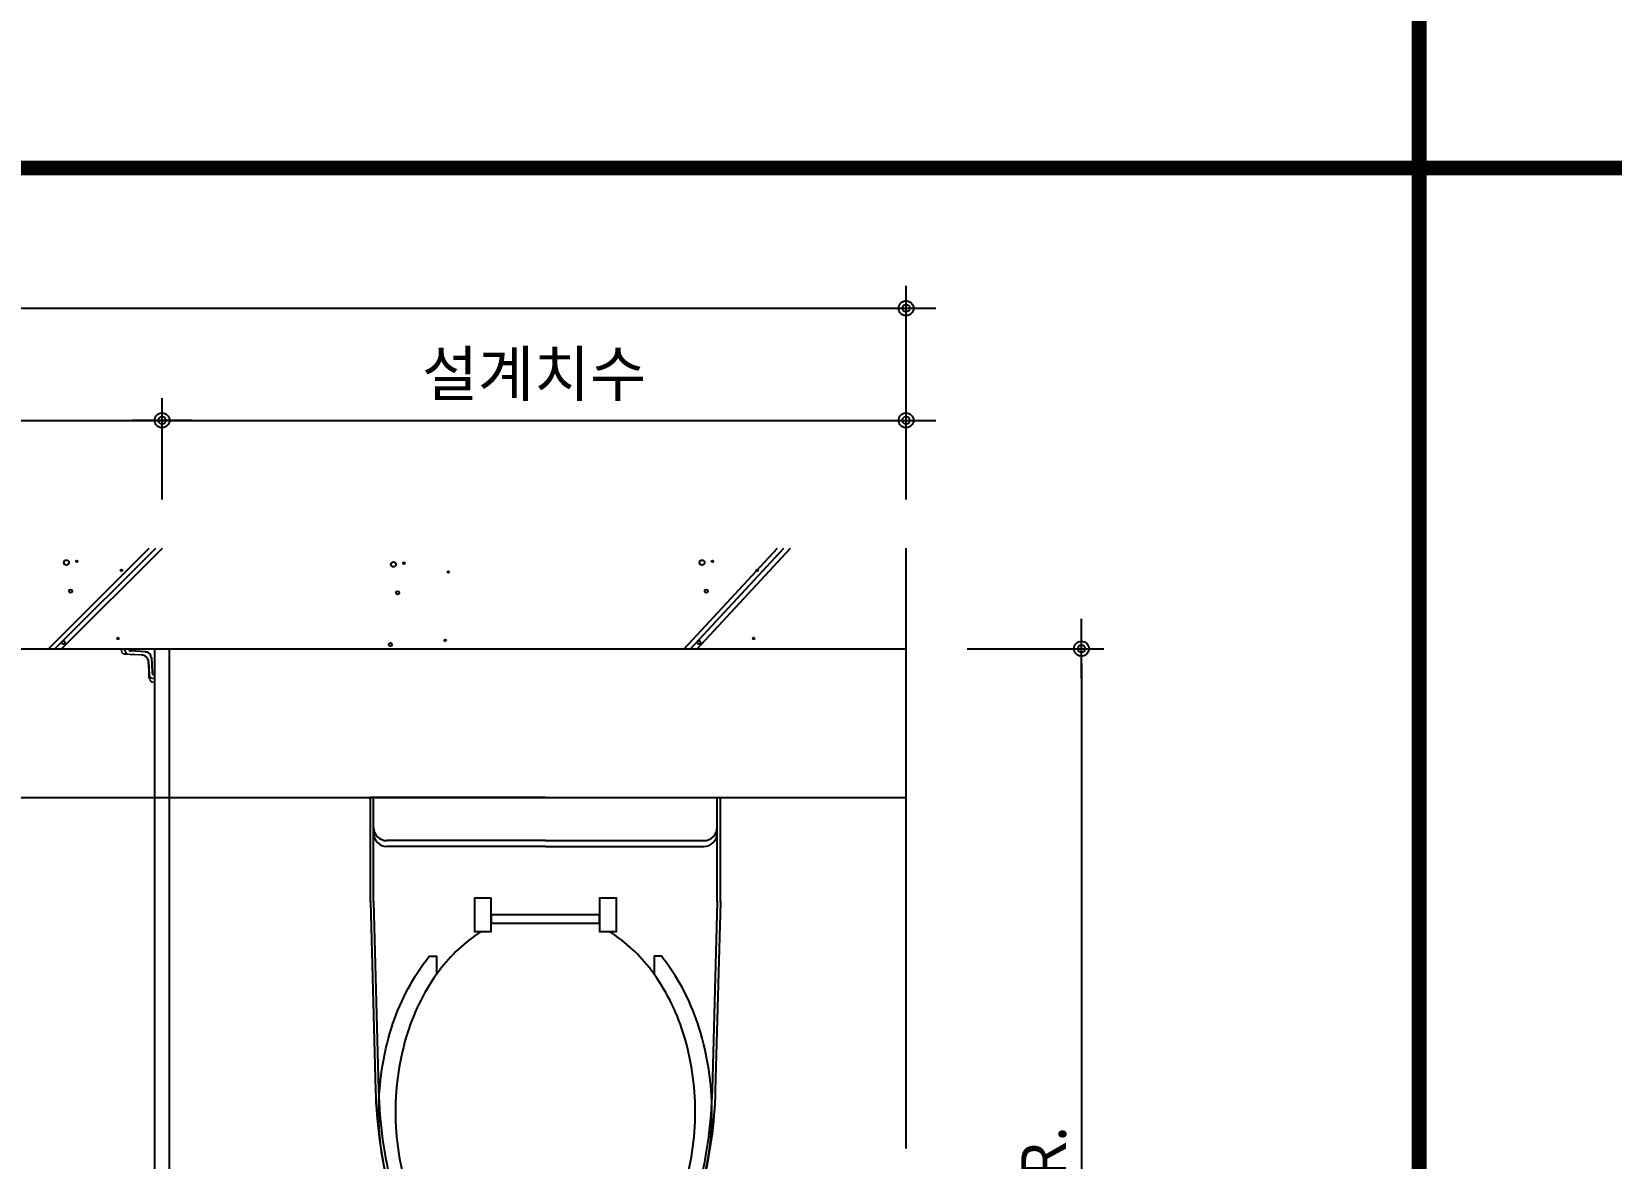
# Model space of a CAD drawing. Extents: x -256 to 8104, y -176 to 5714.
# Drawn here: x 3633 to 4694, y 3359 to 4116 of the extents above; entities that cross this region are included whole.
import ezdxf

# ---------------------------------------------------------------- set-up
doc = ezdxf.new("R2010")
doc.units = 0
doc.header["$LTSCALE"] = 30
doc.layers.get('0').update_dxf_attribs({"linetype": 'CONTINUOUS'})
doc.layers.get('DEFPOINTS').update_dxf_attribs({"linetype": 'CONTINUOUS'})
for name, color, linetype in [('0_toilet', 6, 'CONTINUOUS'), ('DIM', 7, 'CONTINUOUS'), ('HAT', 8, 'CONTINUOUS'), ('경첩', 4, 'CONTINUOUS'), ('부자재', 4, 'CONTINUOUS'), ('해치', 8, 'CONTINUOUS')]:
    doc.layers.add(name, color=color, linetype=linetype)
doc.styles.add('돋움', font='malgun.ttf')
doc.dimstyles.new('10', dxfattribs={"dimscale": 10, "dimtxt": 3, "dimasz": 1, "dimexe": 1.5, "dimexo": 2, "dimgap": 1, "dimtad": 1, "dimdec": 0, "dimlunit": 6, "dimtxsty": '돋움', "dimblk": 'DIMDOT', "dimcen": -1, "dimdle": 1.5, "dimclrt": 3, "dimazin": 3, "dimtfac": 1, "dimtdec": 0, "dimtix": 1, "dimtmove": 2, "dimatfit": 3, "dimldrblk": 'DIMDOT', "dimarcsym": 0})

# ---------------------------------------------------------------- blocks, each defined once
blk = doc.blocks.new('DIMDOT')
at = {"linetype": 'Continuous'}
blk.add_line((-2, 0), (2, 0), dxfattribs=at)
for radius in [0.5, 0.25]:
    blk.add_circle((0, 0), radius, dxfattribs=at)
blk = doc.blocks.new('*D1074')
at = {"layer": 'DEFPOINTS', "color": 0}
for p in [(188967.5, 2137.4), (188967.5, 1412.4), (189064.4, 1412.4)]:
    blk.add_point(p, dxfattribs=at)
at = {"layer": 'DIM', "color": 0, "lineweight": -2, "ltscale": 10}
for p, q in [((188987.5, 2137.4), (189079.4, 2137.4)), ((189064.4, 2127.4), (189064.4, 1422.4)), ((188987.5, 1412.4), (189079.4, 1412.4))]:
    blk.add_line(p, q, dxfattribs=at)
at = {"layer": 'DIM', "color": 0, "lineweight": -2, "xscale": 10, "yscale": 10, "zscale": 10}
for p, rotation in [((189064.4, 2137.4), 90), ((189064.4, 1412.4), 270)]:
    blk.add_blockref('DIMDOT', p, dxfattribs=dict(at, rotation=rotation))
at = {"layer": 'DIM', "color": 3, "insert": (189039.2, 1774.9), "char_height": 30, "attachment_point": 5, "rotation": 90, "style": '돋움'}
blk.add_mtext('VAR.', dxfattribs=at)
blk = doc.blocks.new('*D1075')
at = {"layer": 'DEFPOINTS', "color": 0}
for p in [(188946.5, 2290.9), (188446.5, 2217.8), (188946.5, 2217.8)]:
    blk.add_point(p, dxfattribs=at)
at = {"layer": 'DIM', "color": 0, "lineweight": -2, "ltscale": 10}
for p, q in [((188446.5, 2237.8), (188446.5, 2305.9)), ((188946.5, 2237.8), (188946.5, 2305.9)), ((188456.5, 2290.9), (188936.5, 2290.9))]:
    blk.add_line(p, q, dxfattribs=at)
at = {"layer": 'DIM', "color": 0, "lineweight": -2, "xscale": 10, "yscale": 10, "zscale": 10, "rotation": 180}
blk.add_blockref('DIMDOT', (188446.5, 2290.9), dxfattribs=at)
at = {"layer": 'DIM', "color": 0, "lineweight": -2, "xscale": 10, "yscale": 10, "zscale": 10}
blk.add_blockref('DIMDOT', (188946.5, 2290.9), dxfattribs=at)
at = {"layer": 'DIM', "color": 3, "insert": (188696.5, 2320.6), "char_height": 30, "attachment_point": 5, "style": '돋움'}
blk.add_mtext('설계치수', dxfattribs=at)
blk = doc.blocks.new('*D1076')
at = {"layer": 'DEFPOINTS', "color": 0}
for p in [(188946.5, 2366.3), (187446.5, 2217.8), (188946.5, 2217.8)]:
    blk.add_point(p, dxfattribs=at)
at = {"layer": 'DIM', "color": 0, "lineweight": -2, "ltscale": 10}
for p, q in [((187446.5, 2237.8), (187446.5, 2381.3)), ((188946.5, 2237.8), (188946.5, 2381.3)), ((187456.5, 2366.3), (188936.5, 2366.3))]:
    blk.add_line(p, q, dxfattribs=at)
at = {"layer": 'DIM', "color": 0, "lineweight": -2, "xscale": 10, "yscale": 10, "zscale": 10, "rotation": 180}
blk.add_blockref('DIMDOT', (187446.5, 2366.3), dxfattribs=at)
at = {"layer": 'DIM', "color": 0, "lineweight": -2, "xscale": 10, "yscale": 10, "zscale": 10}
blk.add_blockref('DIMDOT', (188946.5, 2366.3), dxfattribs=at)
at = {"layer": 'DIM', "color": 3, "insert": (188196.5, 2395.9), "char_height": 30, "attachment_point": 5, "style": '돋움'}
blk.add_mtext('설계치수', dxfattribs=at)
blk = doc.blocks.new('*D1077')
at = {"layer": 'DEFPOINTS', "color": 0}
for p in [(188446.5, 2290.9), (187946.5, 2217.8), (188446.5, 2217.8)]:
    blk.add_point(p, dxfattribs=at)
at = {"layer": 'DIM', "color": 0, "lineweight": -2, "ltscale": 10}
for p, q in [((187946.5, 2237.8), (187946.5, 2305.9)), ((188446.5, 2237.8), (188446.5, 2305.9)), ((187956.5, 2290.9), (188436.5, 2290.9))]:
    blk.add_line(p, q, dxfattribs=at)
at = {"layer": 'DIM', "color": 0, "lineweight": -2, "xscale": 10, "yscale": 10, "zscale": 10, "rotation": 180}
blk.add_blockref('DIMDOT', (187946.5, 2290.9), dxfattribs=at)
at = {"layer": 'DIM', "color": 0, "lineweight": -2, "xscale": 10, "yscale": 10, "zscale": 10}
blk.add_blockref('DIMDOT', (188446.5, 2290.9), dxfattribs=at)
at = {"layer": 'DIM', "color": 3, "insert": (188196.5, 2320.6), "char_height": 30, "attachment_point": 5, "style": '돋움'}
blk.add_mtext('설계치수', dxfattribs=at)
blk = doc.blocks.new('A$C10E41893')
at = {"layer": '부자재'}
for p, q in [((6.5, 0), (6.5, 196)), ((123.3, 196), (6.5, 196)), ((123.3, 192.5), (6.5, 192.5)), ((54.8, 0), (54.8, 177.5)), ((61.4, 0), (61.4, 177.5)), ((6.5, 0), (6.5, -196)), ((54.8, 0), (54.8, -177.5)), ((61.4, 0), (61.4, -177.5)), ((123.3, -192.5), (6.5, -192.5)), ((123.3, -196), (6.5, -196))]:
    blk.add_line(p, q, dxfattribs=at)
for points in [[(122.7, 196, -0.012538), (123.3, 196), (334.6, 190.3, -0.055395), (444.7, 175.1, -0.154276), (576.9, 93.3, -0.179504), (611.5, 0, -0.179504)], [(122.8, 192.5, -0.012538), (123.2, 192.5), (334.5, 186.8, -0.055395), (443.8, 171.7, -0.154276), (574.3, 91, -0.179504), (608, 0, -0.179504)], [(572, 51.4), (588.8, 51.4), (588.8, 59.6, 0.021185), (583.3, 70.7, 0.106084), (528.4, 133.7, 0.085733), (452.6, 172.4, 0.075373), (358.7, 186.6, 0.075373), (264.8, 172.4, 0.085733), (189, 133.7, 0.007337), (184.4, 130.1), (184.4, 122), (204.7, 122)], [(156.7, -72, 0.089162), (200.2, -118.7, 0.085733), (270.3, -154.5, 0.075373), (358.7, -167.9, 0.075373), (447.1, -154.5, 0.085733), (517.2, -118.7, 0.106084), (567, -61.6, 0.126931), (582.8, 0, 0.126931), (567, 61.6, 0.106084), (517.2, 118.7, 0.085733), (447.1, 154.5, 0.075373), (358.7, 167.9, 0.075373), (270.3, 154.5, 0.085733), (200.2, 118.7, 0.089162), (156.7, 72)], [(588.8, -51.4, 0.090214), (598.2, 0, 0.090214), (588.8, 51.4, 0.106084)], [(122.7, -196, 0.012538), (123.3, -196), (334.6, -190.3, 0.055395), (444.7, -175.1, 0.154276), (576.9, -93.3, 0.179504), (611.5, 0, 0.179504)], [(122.8, -192.5, 0.012538), (123.2, -192.5), (334.5, -186.8, 0.055395), (443.8, -171.7, 0.154276), (574.3, -91, 0.179504), (608, 0, 0.179504)], [(572, -51.4), (588.8, -51.4), (588.8, -59.6, -0.021185), (583.3, -70.7, -0.106084), (528.4, -133.7, -0.085733), (452.6, -172.4, -0.075373), (358.7, -186.6, -0.075373), (264.8, -172.4, -0.085733), (189, -133.7, -0.007337), (184.4, -130.1), (184.4, -122), (204.7, -122)]]:
    blk.add_lwpolyline(points, format="xyb", dxfattribs=at)
blk.add_lwpolyline([(138, -60.8), (119.3, -60.8), (119.3, -79.5), (156.7, -79.5), (156.7, -60.8), (138, -60.8), (147.3, -60.8), (147.3, 60.8), (138, 60.8), (156.7, 60.8), (156.7, 79.5), (119.3, 79.5), (119.3, 60.8), (138, 60.8), (138, -60.8), (119.3, -60.8)], dxfattribs=at)
for centre, start, end in [((39.8, 177.5), 0, 90), ((46.4, 177.5), 0, 90), ((39.8, -177.5), 270, 0), ((46.4, -177.5), 270, 0)]:
    blk.add_arc(centre, 15, start, end, dxfattribs=at)
blk = doc.blocks.new('EDGE_39', base_point=(184726.3, -1563.7))
for p, q in [((188946.5, 1801.5), (188946.5, 2205.1)), ((187446.5, 2137.4), (188946.5, 2137.4)), ((187446.5, 2037.4), (188946.5, 2037.4))]:
    blk.add_line(p, q)
at = {"color": 4}
for p, q in [((188435.2, 2135.3), (188425.5, 2135.9)), ((188435.2, 2135.3), (188435.9, 2135.3)), ((188439.3, 2131.4), (188439.8, 2121.4))]:
    blk.add_line(p, q, dxfattribs=at)
at = {"color": 8, "const_width": 10}
for points in [[(189291.4, 1205.6), (189291.4, 3974.7)], [(187210.4, 2460.5), (190558.3, 2460.5)]]:
    blk.add_lwpolyline(points, dxfattribs=at)
at = {"color": 4}
for centre, radius, start, end in [((188425.6, 2137.5), 1.61, 184.0227, 266.85), ((188435.6, 2131.6), 3.66, 356.6481, 86.2207), ((188441.4, 2121.6), 1.65, 186.1664, 269.5984)]:
    blk.add_arc(centre, radius, start, end, dxfattribs=at)
at = {"layer": '0_toilet'}
for p, q in [((188441.5, 2137.4), (188441.5, 1412.4)), ((188451.6, 1412.4), (188451.6, 2137.4))]:
    blk.add_line(p, q, dxfattribs=at)
at = {"layer": '경첩', "color": 4, "linetype": 'Continuous', "lineweight": 15}
for p, q in [((188419, 2136.2), (188419, 2137.4)), ((188419, 2137.4), (188419.2, 2137.4)), ((188419.2, 2136.2), (188419, 2136.2)), ((188419.2, 2137.4), (188419.2, 2136.2)), ((188419.2, 2137.4), (188421.4, 2137.4)), ((188421.2, 2134.1), (188422.7, 2134.1)), ((188421.4, 2137.4), (188421.4, 2136.1)), ((188421.4, 2136.1), (188421.5, 2136.1)), ((188421.5, 2136.1), (188421.5, 2137.4)), ((188421.5, 2137.4), (188421.7, 2137.4)), ((188421.5, 2136.1), (188421.7, 2136.1)), ((188421.7, 2137.4), (188421.7, 2136.1)), ((188440, 2137.4), (188421.7, 2137.4)), ((188441.5, 2117.6), (188441.5, 2135.9)), ((188423.7, 2133.8), (188421.2, 2133.9)), ((188421.7, 2133.7), (188421.9, 2133.9)), ((188421.7, 2133.7), (188421.8, 2133.6)), ((188425, 2133.5), (188421.8, 2133.6)), ((188423.7, 2134), (188432.7, 2133.6)), ((188432.7, 2133.3), (188423.7, 2133.8)), ((188425, 2133.5), (188425.2, 2133.7)), ((188425.7, 2133.4), (188425.9, 2133.7)), ((188426, 2133.4), (188426.3, 2133.6)), ((188426.7, 2133.4), (188426.9, 2133.6)), ((188429.4, 2133.3), (188426.7, 2133.4)), ((188429.4, 2133.3), (188429.6, 2133.5)), ((188430.1, 2133.2), (188430.3, 2133.5)), ((188430.4, 2133.2), (188430.6, 2133.4)), ((188431.1, 2133.2), (188431.3, 2133.4)), ((188432.4, 2133.1), (188431.1, 2133.2)), ((188432.4, 2133.1), (188432.7, 2133.3)), ((188432.7, 2133.1), (188432.4, 2133.1)), ((188433.7, 2132.9), (188433.9, 2133.1)), ((188434.2, 2132.8), (188434.4, 2133)), ((188434.5, 2132.7), (188434.6, 2132.8)), ((188434.9, 2132.4), (188435.1, 2132.6)), ((188435.1, 2132.3), (188435.3, 2132.5)), ((188436.2, 2131.2), (188436.4, 2131.4)), ((188436.4, 2131), (188436.5, 2131.2)), ((188436.6, 2130.6), (188436.8, 2130.8)), ((188436.8, 2130.4), (188436.9, 2130.5)), ((188436.9, 2130), (188437.1, 2130.2)), ((188437.3, 2129.6), (188437.1, 2129.4)), ((188437.1, 2129.4), (188437.3, 2129.6)), ((188437.1, 2129.1), (188437.4, 2129.3)), ((188437.2, 2128.8), (188437.4, 2129.1)), ((188437.2, 2127.9), (188437.2, 2128.6)), ((188437.2, 2127.9), (188437.5, 2128.2)), ((188437.2, 2127.8), (188437.5, 2128.1)), ((188437.2, 2127.8), (188437.2, 2127.9)), ((188437.2, 2127.5), (188437.2, 2127.8)), ((188437.2, 2127.5), (188437.5, 2127.7)), ((188437.2, 2127.4), (188437.5, 2127.6)), ((188437.2, 2127.4), (188437.2, 2127.5)), ((188437.3, 2126.5), (188437.2, 2127.4)), ((188437.3, 2126.5), (188437.5, 2126.7)), ((188437.3, 2126.2), (188437.5, 2126.5)), ((188437.3, 2125.8), (188437.3, 2126.2)), ((188437.3, 2125.8), (188437.6, 2126)), ((188437.3, 2125.8), (188437.6, 2126)), ((188437.5, 2122.9), (188437.3, 2125.8)), ((188437.9, 2119.6), (188437.4, 2128.6)), ((188437.7, 2128.6), (188438.1, 2119.6)), ((188437.5, 2122.9), (188437.7, 2123.2)), ((188437.5, 2122.6), (188437.7, 2122.8)), ((188437.5, 2121.9), (188437.5, 2122.6)), ((188437.5, 2121.9), (188437.7, 2122.2)), ((188437.5, 2121.6), (188437.8, 2121.8)), ((188437.6, 2120.9), (188437.8, 2121.1)), ((188437.7, 2118.2), (188437.6, 2120.9)), ((188437.7, 2118.2), (188437.9, 2118.4)), ((188437.8, 2117.6), (188437.9, 2117.8)), ((188438, 2117.1), (188437.9, 2119.6)), ((188438.2, 2118.6), (188438.2, 2117.1)), ((188440.2, 2117.6), (188441.5, 2117.6)), ((188440.2, 2117.4), (188440.2, 2117.6)), ((188440.2, 2117.4), (188440.2, 2117.3)), ((188441.5, 2117.4), (188440.2, 2117.4)), ((188440.2, 2117.3), (188441.5, 2117.3)), ((188440.3, 2115.1), (188441.5, 2115.1)), ((188440.3, 2115.1), (188440.3, 2114.9)), ((188441.5, 2114.9), (188440.3, 2114.9)), ((188441.5, 2117.6), (188441.5, 2117.4)), ((188441.5, 2117.3), (188441.5, 2115.1)), ((188441.5, 2115.1), (188441.5, 2114.9))]:
    blk.add_line(p, q, dxfattribs=at)
at = {"layer": '경첩', "color": 4, "linetype": 'Continuous', "lineweight": 15, "flags": 128}
for points in [[(188421.2, 2134.1), (188421.2, 2134.1), (188421.2, 2134), (188421.2, 2134), (188421.2, 2134), (188421.2, 2133.9), (188421.2, 2133.9), (188421.2, 2133.9), (188421.2, 2133.9)], [(188423.7, 2133.8), (188423.7, 2133.8), (188423.7, 2133.8), (188423.7, 2133.8), (188423.7, 2133.8), (188423.7, 2133.9), (188423.7, 2133.9), (188423.7, 2134), (188423.7, 2134)], [(188425.7, 2133.4), (188425.7, 2133.4), (188425.6, 2133.4), (188425.6, 2133.4), (188425.5, 2133.4), (188425.4, 2133.4), (188425.3, 2133.4), (188425.1, 2133.5), (188425, 2133.5)], [(188426.7, 2133.4), (188426.6, 2133.4), (188426.5, 2133.4), (188426.4, 2133.4), (188426.3, 2133.4), (188426.2, 2133.4), (188426.1, 2133.4), (188426.1, 2133.4), (188426, 2133.4), (188426, 2133.4)], [(188430.1, 2133.2), (188430.1, 2133.2), (188430, 2133.2), (188430, 2133.2), (188429.9, 2133.2), (188429.8, 2133.2), (188429.6, 2133.2), (188429.5, 2133.2), (188429.4, 2133.3)], [(188431.1, 2133.2), (188430.9, 2133.2), (188430.8, 2133.2), (188430.7, 2133.2), (188430.6, 2133.2), (188430.5, 2133.2), (188430.5, 2133.2), (188430.4, 2133.2), (188430.4, 2133.2)], [(188432.7, 2133.3), (188432.7, 2133.4), (188432.7, 2133.4), (188432.7, 2133.4), (188432.7, 2133.4), (188432.7, 2133.5), (188432.7, 2133.5), (188432.7, 2133.5), (188432.7, 2133.6)], [(188437.1, 2129.4), (188437.1, 2129.4), (188437.1, 2129.4)], [(188437.2, 2128.8), (188437.2, 2129), (188437.1, 2129.1)], [(188437.3, 2126.2), (188437.3, 2126.3), (188437.3, 2126.4), (188437.3, 2126.5)], [(188437.3, 2125.8), (188437.3, 2125.8), (188437.3, 2125.8)], [(188437.4, 2128.6), (188437.4, 2128.6), (188437.5, 2128.6), (188437.5, 2128.6), (188437.5, 2128.6), (188437.6, 2128.6), (188437.6, 2128.6), (188437.6, 2128.6), (188437.7, 2128.6)], [(188437.6, 2120.9), (188437.5, 2121), (188437.5, 2121.2), (188437.5, 2121.3), (188437.5, 2121.4), (188437.5, 2121.5), (188437.5, 2121.5), (188437.5, 2121.6), (188437.5, 2121.6)], [(188437.7, 2117.7), (188437.7, 2117.8), (188437.7, 2117.9), (188437.7, 2118.1), (188437.7, 2118.2)], [(188437.7, 2117.7), (188437.7, 2117.7), (188437.7, 2117.7), (188437.8, 2117.6), (188437.8, 2117.6), (188437.8, 2117.6), (188437.8, 2117.6), (188437.8, 2117.6), (188437.8, 2117.6)], [(188437.9, 2119.6), (188437.9, 2119.6), (188437.9, 2119.6), (188437.9, 2119.6), (188437.9, 2119.6), (188438, 2119.6), (188438, 2119.6), (188438.1, 2119.6), (188438.1, 2119.6)], [(188438.2, 2117.1), (188438.2, 2117.1), (188438.1, 2117.1), (188438.1, 2117.1), (188438.1, 2117.1), (188438, 2117.1), (188438, 2117.1), (188438, 2117.1), (188438, 2117.1)]]:
    blk.add_lwpolyline(points, dxfattribs=at)
at = {"layer": '경첩', "color": 4, "linetype": 'Continuous', "lineweight": 15}
for centre, radius, start, end in [((188421.3, 2136.2), 2.35, 180, 267.3017), ((188421.3, 2136.2), 2.1, 180, 267.3017), ((188423.8, 2136.1), 2.35, 180, 267.3017), ((188423.8, 2136.1), 2.1, 180, 267.3017), ((188440, 2135.9), 1.5, 0, 90), ((188432.4, 2128.3), 5.25, 2.6983, 87.3017), ((188432.4, 2128.3), 5, 2.6983, 87.3017), ((188432.4, 2128.3), 4.75, 75, 87.3017), ((188432.4, 2128.3), 4.75, 68.2494, 75.0002), ((188432.4, 2128.3), 4.75, 58.7002, 65.0052), ((188432.4, 2128.4), 4.75, 55.6142, 58.7009), ((188432.4, 2128.3), 4.75, 37.4392, 55.6151), ((188432.4, 2128.3), 4.75, 34.3855, 37.4388), ((188432.4, 2128.3), 4.75, 28.1736, 34.3849), ((188432.4, 2128.3), 4.75, 19.766, 24.9948), ((188432.4, 2128.3), 4.75, 13.2431, 19.766), ((188432.4, 2128.3), 4.75, 8.6056, 13.1623), ((188432.4, 2128.3), 4.75, 2.6983, 5.9088), ((188440.2, 2119.7), 2.35, 182.6983, 270), ((188440.3, 2117.2), 2.35, 182.6983, 270), ((188440.2, 2119.7), 2.1, 182.6983, 270), ((188440.3, 2117.2), 2.1, 182.6983, 270)]:
    blk.add_arc(centre, radius, start, end, dxfattribs=at)
at = {"layer": '해치'}
for p, q in [((188370.1, 2137.4), (188437.8, 2205.1)), ((188378.9, 2137.4), (188446.7, 2205.1)), ((188797.3, 2137.4), (188860, 2205.1)), ((188806.1, 2137.4), (188868.8, 2205.1))]:
    blk.add_line(p, q, dxfattribs=at)
at = {"layer": '해치', "color": 2}
for p, q in [((188374.5, 2137.4), (188442.2, 2205.1)), ((188801.7, 2137.4), (188864.4, 2205.1))]:
    blk.add_line(p, q, dxfattribs=at)
at = {"layer": '해치'}
for centre, radius in [((188382.2, 2195.3), 1.68), ((188389.2, 2196.1), 0.56), ((188419.2, 2190.1), 0.56), ((188602, 2194.1), 1.68), ((188609, 2194.9), 0.56), ((188638.9, 2189), 0.56), ((188809.4, 2195.3), 1.68), ((188816.4, 2196.1), 0.56), ((188846.4, 2190.1), 0.56), ((188385, 2176.2), 1.12), ((188812.2, 2176.2), 1.12), ((188604.8, 2175), 1.12), ((188416.9, 2144.3), 0.559), ((188844.1, 2144.3), 0.559), ((188380.2, 2141.5), 1.12), ((188600, 2140.2), 1.12), ((188636.7, 2143.1), 0.559), ((188807.4, 2141.5), 1.12)]:
    blk.add_circle(centre, radius, dxfattribs=at)
at = {"layer": 'HAT', "xscale": 0.6000000000003638, "yscale": 0.6000000000003638, "zscale": 0.6000000000003638, "rotation": 270}
blk.add_blockref('A$C10E41893', (188704.1, 2041.3), dxfattribs=at)
at = {"layer": 'DIM', "ltscale": 10}
for base, p1, p2, picture, middle in [((188946.5, 2366.3), (187446.5, 2217.8), (188946.5, 2217.8), '*D1076', (188196.5, 2395.9)), ((188446.5, 2290.9), (187946.5, 2217.8), (188446.5, 2217.8), '*D1077', (188196.5, 2320.6)), ((188946.5, 2290.9), (188446.5, 2217.8), (188946.5, 2217.8), '*D1075', (188696.5, 2320.6))]:
    dim = blk.add_linear_dim(base=base, p1=p1, p2=p2, text='설계치수', dimstyle='10', override={"dimtxsty": '돋움'}, dxfattribs=at)
    dim.commit()
    dim.dimension.update_dxf_attribs({"geometry": picture, "text_midpoint": middle})
dim = blk.add_linear_dim(base=(189064.4, 1412.4), p1=(188967.5, 2137.4), p2=(188967.5, 1412.4), angle=90, text='VAR.', dimstyle='10', override={"dimtxsty": '돋움'}, dxfattribs=at)
dim.commit()
dim.dimension.update_dxf_attribs({"geometry": '*D1074', "text_midpoint": (189039.2, 1774.9)})

msp = doc.modelspace()

# ---------------------------------------------------------------- block references
msp.add_blockref('EDGE_39', (0, 0))

doc.saveas('drawing.dxf')
